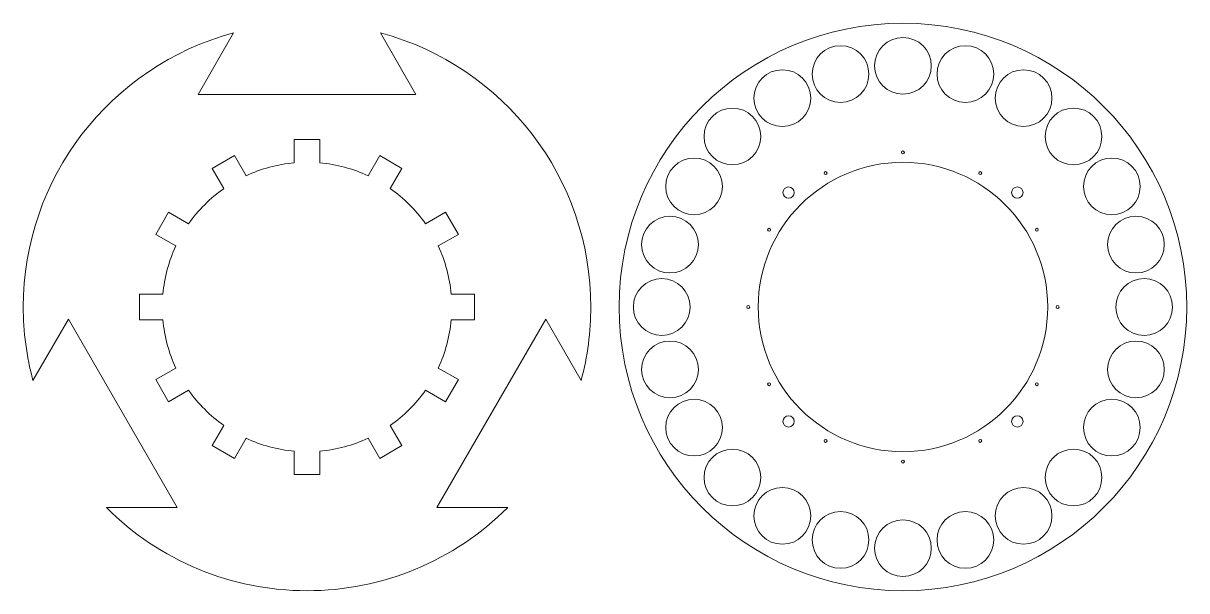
# Model space of a CAD drawing. Header units: millimetres. Extents: x 136 to 546, y -51 to 149.
import ezdxf

# ---------------------------------------------------------------- set-up
doc = ezdxf.new("R2010")
doc.units = ezdxf.units.MM
doc.header["$LTSCALE"] = 25.4
doc.header["$PDMODE"] = 1
doc.header["$PDSIZE"] = -2
doc.layers.add('Cut line', color=1, linetype='Continuous', lineweight=0)
doc.layers.add('Guides', color=254, linetype='Continuous', lineweight=13, true_color=0xdddddd)

msp = doc.modelspace()

# ---------------------------------------------------------------- linework, layer by layer
at = {"layer": 'Cut line', "lineweight": 5, "flags": 128}
for points in [[(346.06, 48.5, -1), (546.06, 48.5, -1)], [(395.06, 48.5, -1), (497.06, 48.5, -1)]]:
    msp.add_lwpolyline(points, format="xyb", close=True, dxfattribs=at)
at = {"layer": 'Cut line', "flags": 128}
for points in [[(320.16, 44.27), (281.77, -22.21), (306.77, -22.21, -0.414214), (165.35, -22.21), (190.35, -22.21), (151.97, 44.27), (139.47, 22.62, -0.065543), (136.06, 48.5, -0.339454), (210.18, 145.09), (197.68, 123.44), (274.45, 123.44), (261.95, 145.09, -0.339454), (336.06, 48.5, -0.065543), (332.66, 22.62)], [(284.91, 81.9), (289.41, 74.1), (282.31, 70, -0.086943), (286.86, 53), (295.06, 53), (295.06, 44), (286.86, 44, -0.086943), (282.31, 27), (289.41, 22.9), (284.91, 15.1), (277.81, 19.2, -0.086943), (265.36, 6.75), (269.46, -0.35), (261.67, -4.85), (257.57, 2.25, -0.086943), (240.56, -2.3), (240.56, -10.5), (231.56, -10.5), (231.56, -2.3, -0.086943), (214.56, 2.25), (210.46, -4.85), (202.67, -0.35), (206.77, 6.75, -0.086943), (194.32, 19.2), (187.22, 15.1), (182.72, 22.9), (189.82, 27, -0.086943), (185.26, 44), (177.06, 44), (177.06, 53), (185.26, 53, -0.086943), (189.82, 70), (182.72, 74.1), (187.22, 81.9), (194.32, 77.8, -0.086943), (206.77, 90.25), (202.67, 97.35), (210.46, 101.85), (214.56, 94.75, -0.086943), (231.56, 99.3), (231.56, 107.5), (240.56, 107.5), (240.56, 99.3, -0.086943), (257.57, 94.75), (261.67, 101.85), (269.46, 97.35), (265.36, 90.25, -0.086943), (277.81, 77.8)]]:
    msp.add_lwpolyline(points, format="xyb", close=True, dxfattribs=at)
at = {"layer": 'Cut line'}
for centre, radius in [((446.06, 133.5), 10), ((424.06, 130.6), 10), ((468.06, 130.6), 10), ((403.56, 122.11), 10), ((488.56, 122.11), 10), ((385.96, 108.6), 10), ((506.17, 108.6), 10), ((446.06, 103), 0.5), ((372.45, 91), 10), ((519.68, 91), 10), ((418.81, 95.7), 0.5), ((473.31, 95.7), 0.5), ((405.76, 88.81), 2), ((486.37, 88.81), 2), ((363.96, 70.5), 10), ((528.17, 70.5), 10), ((398.87, 75.75), 0.5), ((493.26, 75.75), 0.5), ((361.06, 48.5), 10), ((531.06, 48.5), 10), ((391.56, 48.5), 0.5), ((500.56, 48.5), 0.5), ((363.96, 26.5), 10), ((528.17, 26.5), 10), ((398.87, 21.25), 0.5), ((493.26, 21.25), 0.5), ((372.45, 6), 10), ((519.68, 6), 10), ((405.76, 8.19), 2), ((486.37, 8.19), 2), ((418.81, 1.3), 0.5), ((473.31, 1.3), 0.5), ((385.96, -11.6), 10), ((506.17, -11.6), 10), ((446.06, -6), 0.5), ((403.56, -25.11), 10), ((488.56, -25.11), 10), ((424.06, -33.6), 10), ((468.06, -33.6), 10), ((446.06, -36.5), 10)]:
    msp.add_circle(centre, radius, dxfattribs=at)
at = {"layer": 'Guides'}
msp.add_point((231.06, 133.5), dxfattribs=at)

doc.saveas('drawing.dxf')
